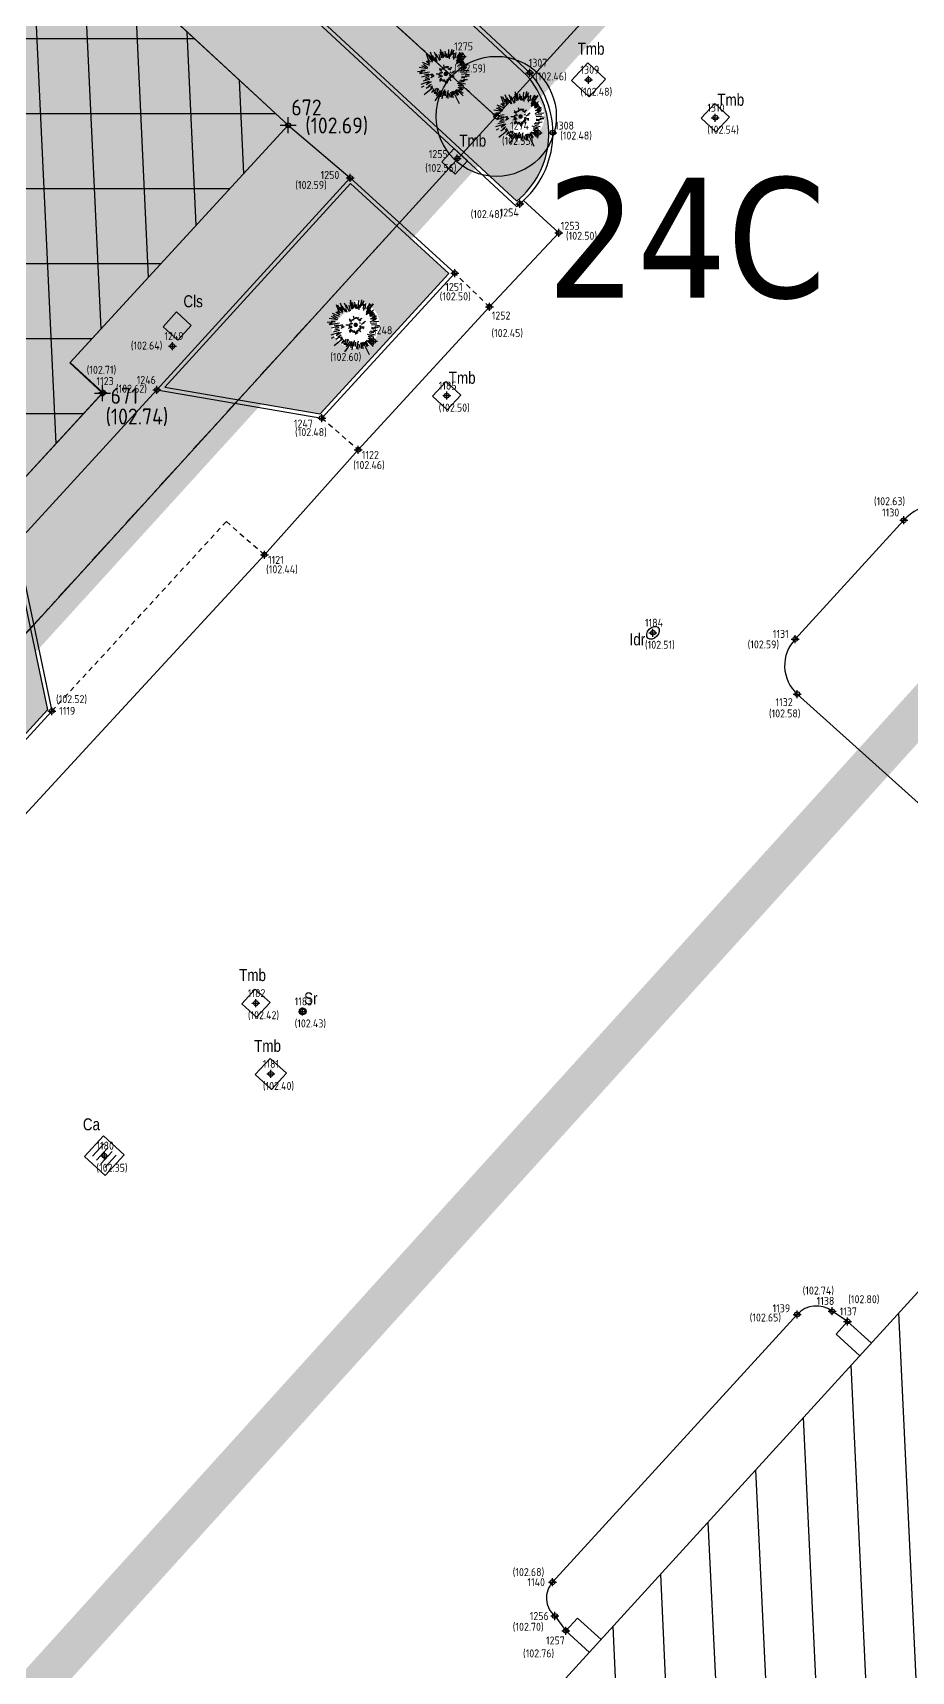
# Model space of a CAD drawing. Extents: x 9555 to 11275, y -8412 to -6382.
# Drawn here: x 10259.04 to 10280.99, y -8060.18 to -8019.23 of the extents above; entities that cross this region are included whole.
import ezdxf
from ezdxf.enums import TextEntityAlignment as Align

# ---------------------------------------------------------------- set-up
doc = ezdxf.new("R2010")
doc.units = 0
doc.header["$MEASUREMENT"] = 0
doc.header["$XCLIPFRAME"] = 2
doc.header["$PDMODE"] = 33
doc.header["$PDSIZE"] = 0.12
for name, pattern in [('DASHEDX2', [1.5, 1, -0.5]), ('HIDDEN2', [0.1875, 0.125, -0.0625]), ('PHANTOM2', [1.25, 0.625, -0.125, 0.125, -0.125, 0.125, -0.125]), ('TRATTEGGIATA', [0.75, 0.5, -0.25])]:
    doc.linetypes.add(name, pattern=pattern)
doc.layers.get('0').update_dxf_attribs({"color": 53, "lineweight": 50})
for name, color, linetype in [('01_PROG', 7, 'Continuous'), ('02_CAT', 7, 'Continuous'), ('Conf Lotti-Retino', 253, 'Continuous'), ('Conf Lotti_xLIMITE Comparto', 30, 'DASHEDX2'), ('Conf-N', 7, 'Continuous'), ('Conf-P', 2, 'Continuous'), ('GEI-Nome_P', 6, 'Continuous'), ('GEI-Punti', 7, 'Continuous'), ('Gei-Punti_3D', 3, 'Continuous'), ('GEI-Quote_P', 3, 'Continuous'), ('GEI-Simboli', 6, 'Continuous'), ('Immagine', 181, 'Continuous'), ('Ril-Aiuola_Retino', 85, 'Continuous'), ('Ril-Albero', 104, 'Continuous'), ('Ril-Fabbr-Camminamento', 4, 'Continuous'), ('Ril-Fabbr_Retino', 8, 'Continuous'), ('Ril-Strada', 4, 'Continuous'), ('Ril-Strada_Marciapiede', 4, 'Continuous'), ('Ril-Tomb_CADITOIA-Chiusino', 5, 'Continuous'), ('Ril-Tomb_CEMENTO-Cls', 5, 'Continuous'), ('Ril-Tomb_Idrante', 5, 'Continuous'), ('Ril-Tomb_Saracinesca', 5, 'Continuous'), ('Ril-Tombino', 5, 'Continuous')]:
    doc.layers.add(name, color=color, linetype=linetype)
for name, color, linetype, lineweight in [('Conf Lotti', 2, 'PHANTOM2', 30), ('Fr02 Fgl. 957E', 150, 'Continuous', 30), ('Ril-Fabbr', 9, 'Continuous', 30), ('x Area Rilievo', 1, 'Continuous', 15)]:
    doc.layers.add(name, color=color, linetype=linetype, lineweight=lineweight)
doc.layers.add('Gei-Nome_p(OFF)', color=251, linetype='Continuous', plot=False)
doc.styles.add('HELVLA', font='helvl', dxfattribs={"width": 0.8})
doc.styles.get("Standard").update_dxf_attribs({"font": 'isocp.shx'})
doc.styles.add('Tahoma', font='tahoma.ttf')
picture_1 = doc.add_image_def('image2.png', size_in_pixel=(4950, 3510))
picture_2 = doc.add_image_def('image3.png', size_in_pixel=(3510, 4950))

# ---------------------------------------------------------------- blocks, each defined once
blk = doc.blocks.new('TCa-a')
at = {"layer": 'Ril-Tomb_CADITOIA-Chiusino'}
for p, q in [((-0.15, 0.15), (0.15, 0.15)), ((-0.15, 0.05), (0.15, 0.05)), ((-0.15, -0.05), (0.15, -0.05)), ((-0.15, -0.15), (0.15, -0.15))]:
    blk.add_line(p, q, dxfattribs=at)
blk.add_lwpolyline([(-0.25, -0.25), (0.25, -0.25), (0.25, 0.25), (-0.25, 0.25)], close=True, dxfattribs=at)
blk = doc.blocks.new('ALB_CIPRESSO')
at = {"layer": 'Ril-Albero'}
for p, q in [((-1.15, 0.9), (-1.31, 1.36)), ((-1.02, 0.93), (-1.21, 1.34)), ((-0.9, 0.77), (-1.05, 1.19)), ((-0.87, 0.99), (-1.04, 1.47)), ((-0.86, 0.87), (-0.97, 1.15)), ((-0.72, 0.93), (-0.91, 1.26)), ((-0.6, 1.1), (-0.76, 1.48)), ((-0.41, 0.89), (-0.65, 1.35)), ((-0.36, 0.95), (-0.44, 1.33)), ((-0.26, 1.07), (-0.37, 1.51)), ((-0.16, 1.07), (-0.36, 1.67)), ((-0.13, 1.16), (-0.2, 1.51)), ((-0.07, 1.19), (-0.05, 1.39)), ((0.02, 1.11), (-0.05, 1.55)), ((0.05, 1.38), (0.02, 1.11)), ((0.11, 1.09), (0.05, 1.38)), ((0.18, 1.12), (0.22, 1.65)), ((0.25, 1.03), (0.27, 1.36)), ((0.33, 1.27), (0.43, 1.69)), ((0.33, 1.18), (0.43, 1.64)), ((0.38, 1.3), (0.57, 1.64)), ((0.53, 1.59), (0.38, 1.3)), ((0.5, 1.1), (0.6, 1.41)), ((0.51, 1.32), (0.53, 1.59)), ((0.6, 1.41), (0.51, 1.32)), ((0.55, 0.98), (0.58, 1.16)), ((0.65, 1.07), (0.7, 1.45)), ((0.75, 1.08), (0.97, 1.46)), ((1.02, 1.41), (0.75, 1.08)), ((0.97, 1.46), (0.76, 1.15)), ((0.76, 1.06), (0.89, 1.16)), ((0.76, 0.9), (0.91, 1.12)), ((0.77, 0.89), (1.18, 1.43)), ((0.91, 1.12), (0.77, 0.89)), ((0.78, 1.08), (1.02, 1.41)), ((0.89, 1.16), (0.78, 1.08)), ((0.78, 0.92), (0.91, 1.15)), ((0.91, 1.15), (0.82, 1.07)), ((1.18, 1.43), (0.9, 1.03)), ((-1.39, 0.21), (-1.93, 0.15)), ((-1.62, 0.12), (-1.81, 0.05)), ((-1.24, 0.35), (-1.8, 0.43)), ((-1.1, 0.12), (-1.77, 0)), ((-1.39, 0.26), (-1.67, 0.23)), ((-1.34, 0.41), (-1.63, 0.56)), ((-1.63, 0.19), (-1.62, 0.12)), ((-1.09, 0.57), (-1.58, 0.77)), ((-1.21, 0.42), (-1.52, 0.63)), ((-1.1, 0.67), (-1.34, 0.87)), ((-1.08, 0.71), (-1.25, 0.89)), ((-1.03, 0.81), (-1.21, 0.93)), ((-0.64, 0.85), (-0.73, 1.11)), ((-0.73, 1.11), (-0.72, 0.93)), ((-0.66, 0.01), (-0.37, 0.01)), ((-0.58, 0.83), (-0.65, 1.05)), ((-0.45, 0.3), (-0.28, 0.22)), ((-0.43, 0.4), (-0.29, 0.28)), ((-0.42, 0.09), (-0.29, 0.05)), ((-0.35, 0.17), (-0.21, 0.09)), ((-0.27, 0.39), (-0.22, 0.3)), ((-0.19, 0.41), (-0.15, 0.31)), ((-0.16, 0.62), (-0.1, 0.38)), ((-0.1, 0.38), (-0.05, 0.49)), ((0.02, 0.4), (0.03, 0.53)), ((0.09, 0.44), (0.12, 0.53)), ((0.14, 0.39), (0.22, 0.52)), ((0.17, 0.33), (0.41, 0.44)), ((0.41, 0.44), (0.22, 0.31)), ((0.22, 0.31), (0.33, 0.41)), ((0.27, 0.27), (0.35, 0.33)), ((0.28, 0.1), (0.34, 0.15)), ((0.39, 0.05), (0.58, 0.14)), ((0.48, 0.14), (0.66, 0.24)), ((0.72, 0.76), (1.04, 1)), ((0.72, 0.7), (1.16, 0.96)), ((0.73, 0.84), (0.9, 1.06)), ((0.9, 0.98), (0.73, 0.84)), ((0.82, 1.07), (0.76, 1.06)), ((0.9, 1.06), (0.76, 0.9)), ((0.9, 1.03), (0.78, 0.92)), ((1.04, 1), (0.81, 0.84)), ((0.81, 0.84), (0.9, 0.98)), ((0.93, 0.72), (1.22, 1.01)), ((1.15, 0.89), (0.93, 0.72)), ((0.96, 0.63), (1.15, 0.89)), ((0.96, 0.57), (1.22, 0.83)), ((1.22, 0.83), (0.96, 0.63)), ((0.99, 0.2), (1.39, 0.39)), ((1.01, 0.41), (1.39, 0.6)), ((1.01, 0.12), (1.44, 0.13)), ((1.03, 0.58), (1.27, 0.76)), ((1.07, -0.01), (1.41, 0.03)), ((1.08, 0.4), (1.42, 0.62)), ((1.15, 0.52), (1.33, 0.68)), ((1.16, 0.3), (1.43, 0.48)), ((1.16, 0.37), (1.36, 0.47)), ((1.21, 0.23), (1.58, 0.26)), ((-1.12, -0.52), (-1.69, -0.71)), ((-1.49, -0.83), (-1.66, -0.92)), ((-0.9, -0.01), (-1.64, -0.22)), ((-1.09, -0.39), (-1.53, -0.49)), ((-0.87, -0.94), (-1.47, -1.42)), ((-1.26, -0.02), (-1.45, -0.05)), ((-1.12, -0.29), (-1.43, -0.37)), ((-1.14, -0.18), (-1.38, -0.26)), ((-1.16, -0.02), (-1.34, -0.08)), ((-1.34, -0.98), (-1.06, -0.79)), ((-1.18, -0.89), (-1.34, -0.98)), ((-1.08, -0.58), (-1.32, -0.74)), ((-0.99, -0.53), (-1.27, -0.65)), ((-1.27, -0.65), (-1.08, -0.58)), ((-0.99, -0.71), (-1.2, -0.83)), ((-1.2, -0.83), (-1.18, -0.89)), ((-0.89, -0.9), (-1.04, -1)), ((-0.91, -0.83), (-1.02, -0.91)), ((-0.79, -0.14), (-1.01, -0.26)), ((-0.85, -0.06), (-0.99, -0.14)), ((-0.8, -1.01), (-0.91, -1.17)), ((-0.66, -0.97), (-0.74, -1.18)), ((-0.5, -1.03), (-0.67, -1.4)), ((-0.54, -0.98), (-0.6, -1.14)), ((-0.6, -1.14), (-0.5, -1.03)), ((-0.51, -0.22), (-0.23, -0.15)), ((-0.46, -0.09), (-0.31, -0.06)), ((-0.43, -0.43), (-0.28, -0.29)), ((-0.42, -0.15), (-0.24, -0.1)), ((-0.4, -0.51), (-0.26, -0.35)), ((-0.38, -0.31), (-0.3, -0.28)), ((-0.38, -0.31), (-0.29, -0.28)), ((-0.27, -0.48), (-0.2, -0.37)), ((-0.26, -0.35), (-0.26, -0.35)), ((-0.17, -0.52), (-0.1, -0.39)), ((-0.09, -1.07), (-0.14, -1.46)), ((-0.1, -0.39), (-0.07, -0.55)), ((-0.01, -0.46), (-0.01, -0.66)), ((0.07, -0.39), (0.09, -0.62)), ((0.11, -0.35), (0.15, -0.5)), ((0.14, -0.31), (0.2, -0.41)), ((0.2, -0.23), (0.34, -0.48)), ((0.22, -0.22), (0.33, -0.32)), ((0.26, -0.1), (0.36, -0.05)), ((0.28, -0.13), (0.57, -0.16)), ((0.28, -0.16), (0.37, -0.27)), ((0.33, -0.1), (0.4, -0.09)), ((0.57, -0.16), (0.45, -0.16)), ((0.45, -0.16), (0.54, -0.28)), ((0.66, -1.08), (0.86, -1.43)), ((0.73, -1.05), (1.19, -1.48)), ((0.78, -0.64), (1.21, -0.77)), ((0.82, -1.06), (1.19, -1.31)), ((0.83, -0.9), (1.15, -1.06)), ((0.85, -0.76), (1.13, -0.81)), ((0.9, -0.85), (1.21, -0.97)), ((0.9, -1.02), (1.09, -1.1)), ((0.92, -0.47), (1.23, -0.52)), ((0.97, -0.59), (1.33, -0.67)), ((1, -0.4), (1.3, -0.46)), ((1.07, -0.24), (1.29, -0.27)), ((1.09, -0.17), (1.4, -0.2)), ((1.29, -0.27), (1.09, -0.17)), ((1.21, -0.39), (1.47, -0.37)), ((1.3, -0.46), (1.21, -0.39)), ((1.4, -0.2), (1.31, -0.14)), ((1.31, -0.14), (1.58, -0.14)), ((1.33, -0.01), (1.61, -0.04)), ((-0.76, -1.12), (-0.96, -1.26)), ((-0.91, -1.17), (-0.76, -1.12)), ((-0.69, -1.19), (-0.82, -1.31)), ((-0.27, -1.15), (-0.75, -1.84)), ((-0.74, -1.18), (-0.67, -1.24)), ((-0.73, -1.35), (-0.69, -1.19)), ((-0.67, -1.24), (-0.73, -1.35)), ((-0.27, -1.13), (-0.69, -1.77)), ((-0.38, -1.12), (-0.65, -1.49)), ((-0.27, -1.26), (-0.35, -1.57)), ((-0.3, -1.29), (-0.35, -1.54)), ((-0.16, -1.15), (-0.26, -1.7)), ((-0.01, -1.18), (-0.04, -1.48)), ((0.16, -1.12), (0.03, -1.63)), ((0.13, -1.28), (0.15, -1.67)), ((0.22, -1.31), (0.29, -1.58)), ((0.33, -1.23), (0.39, -1.6)), ((0.39, -1.23), (0.51, -1.61)), ((0.41, -1.17), (0.5, -1.42)), ((0.49, -1.16), (0.91, -2.01)), ((0.56, -1.19), (0.66, -1.33)), ((0.65, -1.13), (0.77, -1.47))]:
    blk.add_line(p, q, dxfattribs=at)
at = {"layer": 'Ril-Albero', "const_width": 0.15, "flags": 128}
blk.add_lwpolyline([(-0.07, 0, 1), (0.08, 0, 1)], format="xyb", close=True, dxfattribs=at)
blk = doc.blocks.new('P-Lotto')
at = {"layer": 'Conf-N'}
blk.add_circle((0, 0), 1.5, dxfattribs=at)
at = {"layer": 'Conf-P'}
blk.add_point((0, 0), dxfattribs=at)
blk = doc.blocks.new('20043-1_Prog-Confini')
at = {"layer": 'Conf Lotti-Retino'}
h = blk.add_hatch(color=256, dxfattribs=at)
h.paths.add_polyline_path([(10440.904, -7860.831), (10481.594, -7897.835), (10443.955, -7939.223), (10455.053, -7949.315), (10501.476, -7898.267), (10547.189, -7848.002), (10411.97, -7725.031), (10340.578, -7745.23), (10225.512, -7871.756), (10219.572, -7866.354), (10165.524, -7925.785), (10195.694, -7953.18), (10249.907, -8002.481), (10270.622, -8021.32), (10278.897, -8012.22), (10188.639, -7930.138), (10307.726, -7799.19), (10366.912, -7853.014), (10397.984, -7881.272), (10388.565, -7891.63), (10401.881, -7903.74)])
h.paths.add_polyline_path([(10406.058, -7872.394), (10374.985, -7844.136), (10315.8, -7790.312), (10347.147, -7755.842), (10408.825, -7738.391), (10442.939, -7769.415), (10528.018, -7846.787), (10491.686, -7886.738), (10437.68, -7837.623)], flags=16)
blk.add_hatch(color=41, dxfattribs=at).paths.add_polyline_path([(10249.907, -8002.481), (10270.622, -8021.32), (10220.161, -8076.806), (10199.446, -8057.968)])
at = {"layer": 'Conf Lotti'}
for p, q in [((10220.161, -8076.806), (10397.984, -7881.272)), ((10165.545, -7925.761), (10270.622, -8021.32))]:
    blk.add_line(p, q, dxfattribs=at)
at = {"layer": 'Conf Lotti_xLIMITE Comparto', "const_width": 1}
blk.add_lwpolyline([(10220.161, -8076.806), (10388.565, -7891.63), (10442.571, -7940.744), (10443.955, -7939.223), (10542.721, -8029.042), (10562.905, -8006.848), (10508.899, -7957.733), (10535.138, -7928.88), (10501.476, -7898.267), (10547.189, -7848.002), (10411.97, -7725.031), (10340.578, -7745.23), (10225.512, -7871.756), (10219.572, -7866.354), (10165.524, -7925.785), (10195.694, -7953.18), (10145.19, -8008.626)], close=True, dxfattribs=at)
at = {"layer": 'Conf-P'}
blk.add_blockref('P-Lotto', (10270.622, -8021.32), dxfattribs=at)
at = {"layer": 'Conf-N', "style": 'Tahoma'}
blk.add_text('24C', height=3, dxfattribs=at).set_placement((10271.883, -8025.85))
blk = doc.blocks.new('-Fgl. 957E Estratto Foglio Intero_PostFR2')
at = {"layer": 'Immagine'}
image = blk.add_image(picture_1, insert=(9917.284, -8422.509), size_in_units=(838.183, 594.348), rotation=0.00109, dxfattribs=at)
image.set_boundary_path([(308.756, 193.629), (4680.161, 3410.458)])
image.dxf.flags = 15
blk = doc.blocks.new('-Fgl. 958 Estratto Foglio Intero_PostFR3')
at = {"layer": 'Immagine'}
image = blk.add_image(picture_2, insert=(9716.786, -8308.175), size_in_units=(1485.814, 2095.379), rotation=-0.001044, dxfattribs=at)
image.set_boundary_path([(486.986, 415.0435), (2987.88, 4584.8433)])
image.dxf.flags = 15
blk = doc.blocks.new('- Fogli_Unione (Estratti_20043_SpostatoComeAll.957E_SuRIL_PostFR1-FR2-FR3 (2021-02-08)')
for name in ['-Fgl. 958 Estratto Foglio Intero_PostFR3', '-Fgl. 957E Estratto Foglio Intero_PostFR2']:
    blk.add_blockref(name, (0, 0))
blk = doc.blocks.new('2493-1_PostFRAZ')
at = {"layer": 'Fr02 Fgl. 957E', "lineweight": -3}
h = blk.add_hatch(dxfattribs=at)
h.set_pattern_fill('ANSI31', color=144, scale=15, angle=315, style=0)
h.paths.add_polyline_path([(10250.357, -8009.163), (10256.348, -8014.627), (10257.079, -8013.825), (10265.424, -8021.543), (10259.965, -8027.483), (10260.787, -8028.238), (10239.517, -8051.381), (10232.161, -8044.583), (10233.84, -8042.743), (10227.568, -8037.02), (10245.793, -8017.191), (10244.267, -8015.789)])
at = {"layer": 'Fr02 Fgl. 957E'}
for p, q in [((10195.694, -7953.18), (10270.622, -8021.32)), ((10270.622, -8021.32), (10278.897, -8012.22)), ((10270.622, -8021.32), (10220.161, -8076.806))]:
    blk.add_line(p, q, dxfattribs=at)
blk.add_lwpolyline([(10250.357, -8009.163), (10256.348, -8014.627), (10257.079, -8013.825), (10265.424, -8021.543), (10259.965, -8027.483), (10260.787, -8028.238), (10239.517, -8051.381), (10232.161, -8044.583), (10233.84, -8042.743), (10227.568, -8037.02), (10245.793, -8017.191), (10244.267, -8015.789)], close=True, dxfattribs=at)
at = {"layer": '02_CAT'}
blk.add_blockref('- Fogli_Unione (Estratti_20043_SpostatoComeAll.957E_SuRIL_PostFR1-FR2-FR3 (2021-02-08)', (2.401, 6.764), dxfattribs=at)

msp = doc.modelspace()

# ---------------------------------------------------------------- hatches: boundary and pattern name
at = {"layer": 'Ril-Aiuola_Retino'}
h = msp.add_hatch(dxfattribs=at)
h.set_pattern_fill('TEXTURE', color=256, scale=2, angle=90, style=0)
h.set_pattern_definition([(90, (-0.96, 1.44), (-1.52, 0.88), [0.08, -1.34, 0.06, -0.58, 0.12, -1.42]), (100, (-1.78, 1.06), (-1.90229523, 0.5378409), [0.14, -0.34, 0.18, -1.06, 0.1, -1.32]), (110, (-1.14, 0.86), (-1.47317502, 0.88980636), [0.16, -1.1, 0.14, -0.82, 0.1, -0.64]), (120, (-1.02, 1.44), (-1.69367912, -0.14646171), [0.1, -0.66, 0.08, -0.98, 0.06, -1.3]), (130, (-1.46, 0.88), (-1.442469036, 0.22557278), [0.08, -0.88, 0.06, -0.56, 0.16, -1.02]), (140, (-0.74, 1.18), (-1.57155663, -0.53498576), [0.04, -0.74, 0.1, -1.22, 0.12, -0.62]), (150, (-0.88, 1.24), (-1.49138439, -0.66315353), [0.1, -0.82, 0.04, -0.96, 0.08, -0.74]), (160, (-0.64, 1.02), (-1.43724565, -0.73261513), [0.06, -0.38, 0.12, -0.64, 0.08, -0.88]), (170, (-1.82, 1.12), (-1.09812967, -1.39043563), [0.14, -0.88, 0.06, -1.04, 0.12, -0.98]), (180, (-0.96, 1.24), (-0.74, -1.76), [0.12, -0.62, 0.08, -1.22, 0.04, -1.24]), (190, (-1.58, 0.92), (-0.96763527, -1.65314306), [0.14, -0.78, 0.12, -0.64, 0.14, -1.46]), (200, (-0.44, 0.78), (-0.54460759, -1.60293561), [0.16, -0.52, 0.08, -1.06, 0.12, -1.16]), (210, (-0.68, 0.24), (-0.18994845, -1.91099963), [0.1, -1.34, 0.12, -0.62, 0.14, -0.82]), (220, (-0.24, 0.68), (-0.47510721, -1.86071845), [0.06, -0.44, 0.08, -0.86, 0.16, -1.12]), (230, (-1.84, 0.08), (0.22803792, -1.47064568), [0.12, -0.72, 0.14, -0.62, 0.08, -0.84]), (240, (-0.12, 1.74), (0.80511506, -1.36549981), [0.08, -0.56, 0.16, -1.24, 0.14, -1.14]), (250, (-1.24, 0.42), (1.08285793, -1.58600716), [0.12, -0.84, 0.1, -0.76, 0.08, -1.22]), (260, (-0.76, 0.54), (1.12748777, -1.43762698), [0.18, -0.66, 0.12, -0.9, 0.16, -0.88])])
edge = h.paths.add_edge_path()
edge.add_line((10259.412, -8036.155), (10258.58, -8032.197))
edge.add_line((10258.58, -8032.197), (10239.684, -8052.804))
edge.add_arc((10242.749, -8046.806), 6.736, 242.9394, 268.5251)
edge.add_arc((10242.603, -8051.457), 2.083, 269.245, 315.7879)
edge.add_line((10244.096, -8052.909), (10259.412, -8036.155))
h.paths.add_polyline_path([(10251.447, -8041.591), (10251.109, -8041.959), (10250.74, -8041.621), (10251.078, -8041.253)], flags=16)
h.paths.add_polyline_path([(10245.366, -8049.14), (10245.661, -8049.41), (10245.39, -8049.705), (10245.095, -8049.435)], flags=16)
h.paths.add_polyline_path([(10244.65, -8049.772), (10245.092, -8050.178), (10244.687, -8050.62), (10244.244, -8050.215)], flags=16)
h.paths.add_polyline_path([(10269.441, -8025.245), (10266.977, -8022.999), (10262.341, -8028.09), (10266.226, -8028.752)])
edge = h.paths.add_edge_path()
edge.add_line((10271.388, -8020.3), (10261.139, -8010.739))
edge.add_line((10261.139, -8010.739), (10259.425, -8012.59))
edge.add_line((10259.425, -8012.59), (10271.136, -8023.438))
edge.add_arc((10269.751, -8021.748), 2.186, 309.3456, 401.473)
edge = h.paths.add_edge_path(flags=16)
edge.add_arc((10267.614, -8017.747), 0.0997, 0, 360)
edge = h.paths.add_edge_path(flags=17)
edge.add_arc((10255.088, -8012.547), 5.501, 56.9025, 77.9168)
edge.add_arc((10254.218, -8016.742), 9.785, 78.0771, 113.6808)
edge.add_line((10250.288, -8007.78), (10254.967, -8012.046))
edge.add_line((10254.967, -8012.046), (10256.742, -8010.105))
edge.add_line((10256.742, -8010.105), (10258.471, -8011.706))
edge.add_line((10258.471, -8011.706), (10260.199, -8009.84))
edge.add_line((10260.199, -8009.84), (10258.092, -8007.938))
h.paths.add_polyline_path([(10256.146, -8008.484), (10255.843, -8008.817), (10255.51, -8008.513), (10255.813, -8008.181)], flags=16)
edge = h.paths.add_edge_path()
edge.add_line((10298.967, -7983.808), (10298.738, -7984.06))
edge.add_line((10298.738, -7984.06), (10298.664, -7983.992))
edge.add_line((10298.664, -7983.992), (10292.912, -7990.377))
edge.add_line((10292.912, -7990.377), (10292.765, -7990.243))
edge.add_arc((10292.597, -7990.428), 0.25, 0, 47.8061, ccw=False)
edge.add_arc((10292.597, -7990.428), 0.25, 329.4094, 360, ccw=False)
edge.add_line((10292.812, -7990.556), (10297.291, -7994.822))
edge.add_line((10297.291, -7994.822), (10303.543, -7987.959))
edge.add_line((10303.543, -7987.959), (10298.967, -7983.808))
h.paths.add_polyline_path([(10299.539, -7989.409), (10300.856, -7990.634), (10299.543, -7992.025), (10298.237, -7990.809)], flags=16)
h.paths.add_polyline_path([(10321.783, -7967.974), (10317.067, -7963.766), (10301.474, -7980.912), (10301.547, -7980.979), (10301.318, -7981.23), (10305.91, -7985.369)])
edge = h.paths.add_edge_path()
edge.add_line((10265.277, -8002.447), (10265.209, -8002.52))
edge.add_line((10265.209, -8002.52), (10264.769, -8002.112))
edge.add_line((10264.769, -8002.112), (10261.848, -7999.404))
edge.add_line((10261.848, -7999.404), (10261.408, -7998.997))
edge.add_line((10261.408, -7998.997), (10261.476, -7998.923))
edge.add_line((10261.476, -7998.923), (10203.356, -7945.796))
edge.add_line((10203.356, -7945.796), (10203.086, -7946.743))
edge.add_line((10203.086, -7946.743), (10229.533, -7971.164))
edge.add_line((10229.533, -7971.164), (10245.964, -7986.219))
edge.add_line((10245.964, -7986.219), (10278.103, -8015.665))
edge.add_line((10278.103, -8015.665), (10286.373, -8006.762))
edge.add_line((10286.373, -8006.762), (10294.32, -7998.079))
edge.add_line((10294.32, -7998.079), (10289.941, -7993.688))
edge.add_arc((10289.793, -7993.486), 0.25, 227.8061, 306.1824, ccw=False)
edge.add_line((10289.625, -7993.671), (10289.772, -7993.804))
edge.add_line((10289.772, -7993.804), (10274.261, -8010.621))
edge.add_line((10274.261, -8010.621), (10273.965, -8010.352))
edge.add_line((10273.965, -8010.352), (10265.277, -8002.447))
edge = h.paths.add_edge_path(flags=16)
edge.add_arc((10242.302, -7981.911), 0.275, 0, 360)
edge = h.paths.add_edge_path(flags=17)
edge.add_line((10245.063, -7987.204), (10228.629, -7972.147))
edge.add_line((10228.629, -7972.147), (10203.796, -7949.214))
edge.add_arc((10217.172, -7941.37), 15.506, 210.3867, 217.4529)
edge.add_arc((10284.775, -7889.585), 100.664, 217.45291, 226.92031)
edge.add_line((10216.02, -7963.11), (10256.194, -7999.736))
edge.add_arc((10258.521, -7997.012), 3.583, 229.4939, 286.5396)
edge.add_line((10259.541, -8000.447), (10245.063, -7987.204))
edge = h.paths.add_edge_path(flags=16)
edge.add_arc((10253.58, -7995.958), 0.0997, 0, 360)
edge = h.paths.add_edge_path(flags=16)
edge.add_arc((10239.705, -7983.99), 0.35, 0, 360)
edge = h.paths.add_edge_path(flags=16)
edge.add_arc((10235.478, -7979.727), 0.15, 0, 360)
edge = h.paths.add_edge_path(flags=16)
edge.add_arc((10226.397, -7971.227), 0.225, 0, 360)
edge = h.paths.add_edge_path()
edge.add_arc((10267.197, -8005.311), 3.293, 165.3934, 214.5854)
edge.add_line((10264.485, -8007.18), (10274.383, -8016.541))
edge.add_arc((10275.946, -8013.899), 3.069, 239.3866, 294.7973)
edge.add_line((10277.233, -8016.685), (10264.01, -8004.48))
edge = h.paths.add_edge_path(flags=16)
edge.add_arc((10283.226, -8008.306), 0.6, 0, 360)
edge = h.paths.add_edge_path(flags=16)
edge.add_arc((10287.244, -8003.766), 0.6, 0, 360)
edge = h.paths.add_edge_path(flags=16)
edge.add_arc((10291.381, -7999.305), 0.6, 0, 360)
edge = h.paths.add_edge_path(flags=16)
edge.add_arc((10279.209, -8012.596), 0.6, 0, 360)
edge = h.paths.add_edge_path(flags=16)
edge.add_arc((10297.523, -7992.39), 0.6, 0, 360)
edge = h.paths.add_edge_path(flags=16)
edge.add_arc((10301.119, -7988.404), 0.6, 0, 360)
edge = h.paths.add_edge_path(flags=16)
edge.add_arc((10306.932, -7982.266), 0.6, 0, 360)
edge = h.paths.add_edge_path(flags=16)
edge.add_arc((10311.158, -7977.496), 0.6, 0, 360)
edge = h.paths.add_edge_path(flags=16)
edge.add_arc((10314.631, -7973.577), 0.6, 0, 360)
edge = h.paths.add_edge_path(flags=16)
edge.add_arc((10318.126, -7969.779), 0.6, 0, 360)
edge = h.paths.add_edge_path(flags=16)
edge.add_arc((10271.227, -8021.324), 0.6, 0, 360)
edge = h.paths.add_edge_path(flags=16)
edge.add_arc((10269.36, -8020.259), 0.6, 0, 360)
edge = h.paths.add_edge_path(flags=16)
edge.add_arc((10266.486, -8018.28), 0.6, 0, 360)
edge = h.paths.add_edge_path(flags=16)
edge.add_arc((10264.35, -8016.074), 0.6, 0, 360)
edge = h.paths.add_edge_path(flags=16)
edge.add_arc((10261.819, -8013.684), 0.6, 0, 360)
edge = h.paths.add_edge_path(flags=16)
edge.add_arc((10267.109, -8026.531), 0.6, 0, 360)
edge = h.paths.add_edge_path(flags=16)
edge.add_arc((10257.404, -8037.193), 0.6, 0, 360)
edge = h.paths.add_edge_path(flags=16)
edge.add_arc((10254.365, -8039.794), 0.6, 0, 360)
edge = h.paths.add_edge_path(flags=16)
edge.add_arc((10251.861, -8043.163), 0.6, 0, 360)
edge = h.paths.add_edge_path(flags=16)
edge.add_arc((10249.294, -8046.035), 0.6, 0, 360)
edge = h.paths.add_edge_path(flags=16)
edge.add_arc((10246.43, -8048.732), 0.6, 0, 360)
edge = h.paths.add_edge_path(flags=16)
edge.add_arc((10243.91, -8051.959), 0.6, 0, 360)
edge = h.paths.add_edge_path(flags=16)
edge.add_arc((10215.129, -7960.564), 0.0997, 0, 360)
edge = h.paths.add_edge_path(flags=16)
edge.add_arc((10232.68, -7976.833), 0.0997, 0, 360)
h.paths.add_polyline_path([(10309.344, -7979.167), (10309.838, -7979.582), (10308.79, -7980.78), (10308.305, -7980.356)], flags=16)
h.paths.add_polyline_path([(10310.819, -7971.025), (10311.278, -7971.412), (10310.874, -7971.89), (10310.415, -7971.503)], flags=16)
h.paths.add_polyline_path([(10320.934, -7967.544), (10321.416, -7967.972), (10320.336, -7969.142), (10319.863, -7968.704)], flags=16)
h.paths.add_polyline_path([(10253.409, -7996.504), (10253.173, -7996.762), (10252.914, -7996.527), (10253.15, -7996.268)], flags=16)
h.paths.add_polyline_path([(10274.479, -8011.144), (10274.183, -8010.874), (10273.813, -8011.281), (10274.109, -8011.55)], flags=16)
h.paths.add_polyline_path([(10274.51, -8010.548), (10275.024, -8011.023), (10275.499, -8010.508), (10274.984, -8010.034)], flags=16)
h.paths.add_polyline_path([(10310.453, -7978.784), (10310.157, -7978.515), (10309.787, -7978.922), (10310.083, -7979.191)], flags=16)
h.paths.add_polyline_path([(10311.015, -7979.556), (10310.719, -7979.287), (10310.349, -7979.694), (10310.645, -7979.963)], flags=16)
h.paths.add_polyline_path([(10310.776, -7972.084), (10311.22, -7972.488), (10311.624, -7972.044), (10311.18, -7971.64)], flags=16)
h.paths.add_polyline_path([(10309.729, -7972.048), (10310.247, -7972.519), (10310.718, -7972.002), (10310.2, -7971.531)], flags=16)
at = {"layer": 'Ril-Fabbr_Retino'}
h = msp.add_hatch(dxfattribs=at)
h.set_pattern_fill('ANSI31', color=256, scale=10, angle=47.7, style=2)
edge = h.paths.add_edge_path()
edge.add_line((10305.386, -8054.479), (10290.308, -8040.666))
edge.add_line((10290.308, -8040.666), (10263.029, -8070.6))
edge.add_line((10263.029, -8070.6), (10259.523, -8067.448))
edge.add_line((10259.523, -8067.448), (10252.452, -8075.052))
edge.add_line((10252.452, -8075.052), (10248.671, -8071.632))
edge.add_line((10248.671, -8071.632), (10237.968, -8083.327))
edge.add_line((10237.968, -8083.327), (10271.854, -8114.233))
edge.add_line((10271.854, -8114.233), (10368.885, -8009.057))
edge.add_line((10368.885, -8009.057), (10334.494, -7977.361))
edge.add_line((10334.494, -7977.361), (10323.743, -7989.061))
edge.add_line((10323.743, -7989.061), (10327.592, -7992.561))
edge.add_line((10327.592, -7992.561), (10320.648, -8000.292))
edge.add_line((10320.648, -8000.292), (10324.144, -8003.516))
edge.add_line((10324.144, -8003.516), (10296.805, -8033.49))
edge.add_line((10296.805, -8033.49), (10312.054, -8047.115))
edge.add_line((10305.364, -8054.458), (10310.811, -8048.501))
edge.add_line((10310.811, -8048.501), (10312.054, -8047.115))
h = msp.add_hatch(dxfattribs=at)
h.set_pattern_fill('ANSI31', color=256, scale=10, angle=47.7, style=2)
h.paths.add_polyline_path([(10227.54, -8037.063), (10233.852, -8042.741), (10232.172, -8044.578), (10239.55, -8051.398), (10260.796, -8028.226), (10259.975, -8027.472), (10265.424, -8021.543), (10257.043, -8013.81), (10256.316, -8014.598), (10250.312, -8009.123), (10244.772, -8015.144), (10246.303, -8016.552)])

# ---------------------------------------------------------------- linework, layer by layer
at = {"layer": 'Gei-Nome_p(OFF)'}
for p, q in [((10260.787, -8028.438), (10260.787, -8028.038)), ((10260.587, -8028.238), (10260.987, -8028.238))]:
    msp.add_line(p, q, dxfattribs=at)
msp.add_point((10260.787, -8028.238), dxfattribs=at)
at = {"layer": 'GEI-Punti'}
for p in [(10269.77, -8019.821), (10271.46, -8020.23), (10272.925, -8020.405), (10265.424, -8021.543), (10276.094, -8021.353), (10271.669, -8021.73), (10272.036, -8021.728), (10269.648, -8022.374), (10266.971, -8022.858), (10271.21, -8023.506), (10272.181, -8024.233), (10269.583, -8025.238), (10270.451, -8026.081), (10267.551, -8026.937), (10262.531, -8027.063), (10260.796, -8028.226), (10262.144, -8028.158), (10269.384, -8028.301), (10266.263, -8028.86), (10267.175, -8029.654), (10280.802, -8031.416), (10264.83, -8032.277), (10274.537, -8034.227), (10278.091, -8034.386), (10278.141, -8035.759), (10259.52, -8036.185), (10264.617, -8043.486), (10265.785, -8043.692), (10264.991, -8045.254), (10260.832, -8047.3), (10278.138, -8051.264), (10279.009, -8051.186), (10279.4, -8051.441), (10272.027, -8057.959), (10272.086, -8058.804), (10272.359, -8059.173)]:
    msp.add_point(p, dxfattribs=at)
at = {"layer": 'Gei-Punti_3D'}
for p in [(10269.77, -8019.821, 102.591), (10271.46, -8020.23, 102.456), (10272.925, -8020.405, 102.477), (10265.424, -8021.543, 102.691), (10276.094, -8021.353, 102.538), (10271.669, -8021.73, 102.554), (10272.036, -8021.728, 102.475), (10269.648, -8022.374, 102.563), (10266.971, -8022.858, 102.594), (10271.21, -8023.506, 102.477), (10272.181, -8024.233, 102.499), (10269.583, -8025.238, 102.495), (10270.451, -8026.081, 102.445), (10267.551, -8026.937, 102.6), (10262.531, -8027.063, 102.638), (10260.796, -8028.226, 102.707), (10262.144, -8028.158, 102.624), (10269.384, -8028.301, 102.497), (10266.263, -8028.86, 102.477), (10267.175, -8029.654, 102.455), (10280.802, -8031.416, 102.629), (10264.83, -8032.277, 102.444), (10274.537, -8034.227, 102.511), (10278.091, -8034.386, 102.59), (10278.141, -8035.759, 102.577), (10259.52, -8036.185, 102.52), (10264.617, -8043.486, 102.419), (10265.785, -8043.692, 102.428), (10264.991, -8045.254, 102.401), (10260.832, -8047.3, 102.346), (10278.138, -8051.264, 102.654), (10279.009, -8051.186, 102.736), (10279.4, -8051.441, 102.805), (10272.027, -8057.959, 102.682), (10272.086, -8058.804, 102.703), (10272.359, -8059.173, 102.755)]:
    msp.add_point(p, dxfattribs=at)
at = {"layer": 'GEI-Simboli'}
for p, q in [((10269.67, -8019.821), (10269.87, -8019.821)), ((10269.77, -8019.921), (10269.77, -8019.721)), ((10271.36, -8020.23), (10271.56, -8020.23)), ((10271.46, -8020.33), (10271.46, -8020.13)), ((10272.825, -8020.405), (10273.025, -8020.405)), ((10272.925, -8020.505), (10272.925, -8020.305)), ((10265.224, -8021.543), (10265.624, -8021.543)), ((10265.424, -8021.743), (10265.424, -8021.343)), ((10271.669, -8021.83), (10271.669, -8021.63)), ((10272.036, -8021.828), (10272.036, -8021.628)), ((10275.994, -8021.353), (10276.194, -8021.353)), ((10276.094, -8021.453), (10276.094, -8021.253)), ((10271.569, -8021.73), (10271.769, -8021.73)), ((10271.936, -8021.728), (10272.136, -8021.728)), ((10269.548, -8022.374), (10269.748, -8022.374)), ((10269.648, -8022.474), (10269.648, -8022.274)), ((10266.871, -8022.858), (10267.071, -8022.858)), ((10266.971, -8022.958), (10266.971, -8022.758)), ((10271.11, -8023.506), (10271.31, -8023.506)), ((10271.21, -8023.606), (10271.21, -8023.406)), ((10272.081, -8024.233), (10272.281, -8024.233)), ((10272.181, -8024.333), (10272.181, -8024.133)), ((10269.483, -8025.238), (10269.683, -8025.238)), ((10269.583, -8025.338), (10269.583, -8025.138)), ((10270.351, -8026.081), (10270.551, -8026.081)), ((10270.451, -8026.181), (10270.451, -8025.981)), ((10267.451, -8026.937), (10267.651, -8026.937)), ((10267.551, -8027.037), (10267.551, -8026.837)), ((10262.431, -8027.063), (10262.631, -8027.063)), ((10262.531, -8027.163), (10262.531, -8026.963)), ((10260.796, -8028.326), (10260.796, -8028.126)), ((10262.043, -8028.158), (10262.244, -8028.158)), ((10262.144, -8028.258), (10262.144, -8028.058)), ((10260.696, -8028.226), (10260.896, -8028.226)), ((10269.284, -8028.301), (10269.484, -8028.301)), ((10269.384, -8028.401), (10269.384, -8028.201)), ((10266.163, -8028.86), (10266.363, -8028.86)), ((10266.263, -8028.96), (10266.263, -8028.76)), ((10267.075, -8029.654), (10267.275, -8029.654)), ((10267.175, -8029.754), (10267.175, -8029.554)), ((10280.702, -8031.416), (10280.902, -8031.416)), ((10280.802, -8031.516), (10280.802, -8031.316)), ((10264.73, -8032.277), (10264.93, -8032.277)), ((10264.83, -8032.377), (10264.83, -8032.177)), ((10274.437, -8034.227), (10274.637, -8034.227)), ((10274.537, -8034.327), (10274.537, -8034.127)), ((10278.091, -8034.486), (10278.091, -8034.287)), ((10277.991, -8034.386), (10278.191, -8034.386)), ((10278.041, -8035.759), (10278.242, -8035.759)), ((10278.141, -8035.859), (10278.141, -8035.659)), ((10259.42, -8036.185), (10259.62, -8036.185)), ((10259.52, -8036.285), (10259.52, -8036.085)), ((10264.516, -8043.486), (10264.717, -8043.486)), ((10264.617, -8043.586), (10264.617, -8043.386)), ((10265.685, -8043.692), (10265.885, -8043.692)), ((10265.785, -8043.792), (10265.785, -8043.592)), ((10264.891, -8045.254), (10265.091, -8045.254)), ((10264.991, -8045.354), (10264.991, -8045.154)), ((10260.732, -8047.3), (10260.932, -8047.3)), ((10260.832, -8047.4), (10260.832, -8047.2)), ((10279.009, -8051.286), (10279.009, -8051.086)), ((10278.038, -8051.264), (10278.237, -8051.264)), ((10278.138, -8051.364), (10278.138, -8051.164)), ((10278.909, -8051.186), (10279.109, -8051.186)), ((10279.3, -8051.441), (10279.5, -8051.441)), ((10279.4, -8051.541), (10279.4, -8051.341)), ((10271.927, -8057.959), (10272.127, -8057.959)), ((10272.027, -8058.059), (10272.027, -8057.859)), ((10271.986, -8058.804), (10272.186, -8058.804)), ((10272.086, -8058.904), (10272.086, -8058.704)), ((10272.258, -8059.173), (10272.459, -8059.173)), ((10272.359, -8059.273), (10272.359, -8059.073))]:
    msp.add_line(p, q, dxfattribs=at)
at = {"layer": 'Ril-Fabbr'}
msp.add_lwpolyline([(10305.386, -8054.479), (10290.308, -8040.666), (10263.029, -8070.6), (10259.523, -8067.448), (10252.452, -8075.052), (10248.671, -8071.632), (10237.968, -8083.327), (10271.854, -8114.233), (10368.885, -8009.057), (10334.494, -7977.361), (10323.743, -7989.061), (10327.592, -7992.561), (10320.648, -8000.292), (10324.144, -8003.516), (10296.805, -8033.49), (10312.054, -8047.115)], dxfattribs=at)
msp.add_lwpolyline([(10233.852, -8042.741), (10227.54, -8037.063), (10246.303, -8016.552), (10244.772, -8015.144), (10250.312, -8009.123), (10256.316, -8014.598), (10257.043, -8013.81), (10265.424, -8021.543), (10259.975, -8027.472), (10260.796, -8028.226), (10239.55, -8051.398), (10232.172, -8044.578)], close=True, dxfattribs=at)
at = {"layer": 'Ril-Fabbr', "color": 7}
for points in [[(10279.702, -8052.298), (10279.111, -8051.759), (10279.4, -8051.441), (10279.991, -8051.98)], [(10272.951, -8059.713), (10272.359, -8059.173), (10272.648, -8058.855), (10273.241, -8059.395)]]:
    msp.add_lwpolyline(points, dxfattribs=at)
at = {"layer": 'Ril-Fabbr-Camminamento'}
for p, q in [((10259.283, -8012.595), (10271.131, -8023.569)), ((10262.144, -8028.158), (10266.971, -8022.858)), ((10258.638, -8031.986), (10262.144, -8028.158)), ((10262.144, -8028.158), (10266.263, -8028.86)), ((10262.341, -8028.09), (10266.226, -8028.752)), ((10258.58, -8032.197), (10259.412, -8036.155)), ((10258.638, -8031.986), (10259.52, -8036.185))]:
    msp.add_line(p, q, dxfattribs=at)
for points in [[(10265.424, -8021.543), (10266.971, -8022.858), (10269.583, -8025.238)], [(10262.341, -8028.09), (10266.977, -8022.999), (10269.441, -8025.245)], [(10269.515, -8025.312), (10269.516, -8025.312)]]:
    msp.add_lwpolyline(points, dxfattribs=at)
at = {"layer": 'Ril-Strada'}
for p, q in [((10259.388, -8012.556), (10271.136, -8023.438)), ((10267.175, -8029.654), (10270.451, -8026.081)), ((10260.47, -8037.012), (10264.83, -8032.277)), ((10245.046, -8053.762), (10260.47, -8037.012))]:
    msp.add_line(p, q, dxfattribs=at)
at = {"layer": 'Ril-Strada', "color": 8}
for p, q in [((10271.306, -8023.422), (10272.181, -8024.233)), ((10264.83, -8032.277), (10267.175, -8029.654))]:
    msp.add_line(p, q, dxfattribs=at)
at = {"layer": 'Ril-Strada'}
for points in [[(10271.136, -8023.438, 0.425131), (10271.388, -8020.3), (10261.103, -8010.705)], [(10271.131, -8023.569, 0.437102), (10271.46, -8020.23), (10261.134, -8010.597)], [(10293.027, -8040.78), (10282.415, -8031.159, 0.349846), (10280.802, -8031.416), (10278.091, -8034.386, 0.423599), (10278.141, -8035.759), (10285.905, -8042.743), (10282.139, -8046.853, 0.334678), (10282.054, -8047.742), (10282.455, -8048.155)], [(10279.4, -8051.441), (10279.009, -8051.186, 0.388908), (10278.138, -8051.264), (10272.027, -8057.959, 0.428715), (10272.086, -8058.804), (10272.359, -8059.173)]]:
    msp.add_lwpolyline(points, format="xyb", dxfattribs=at)
at = {"layer": 'Ril-Strada', "color": 8}
msp.add_lwpolyline([(10270.451, -8026.081), (10272.181, -8024.233)], dxfattribs=at)
at = {"layer": 'Ril-Strada_Marciapiede'}
msp.add_line((10266.263, -8028.86), (10269.583, -8025.238), dxfattribs=at)
at = {"layer": 'Ril-Strada_Marciapiede', "color": 8, "linetype": 'HIDDEN2'}
for p, q in [((10270.451, -8026.081), (10269.583, -8025.238)), ((10266.263, -8028.86), (10267.175, -8029.654)), ((10263.879, -8031.449), (10259.52, -8036.185)), ((10263.88, -8031.45), (10264.83, -8032.277))]:
    msp.add_line(p, q, dxfattribs=at)
at = {"layer": 'Ril-Strada_Marciapiede'}
msp.add_lwpolyline([(10266.226, -8028.752), (10269.441, -8025.245)], dxfattribs=at)
for points in [[(10239.523, -8052.832, 0.114089), (10242.495, -8053.637, 0.215524), (10244.168, -8052.978), (10259.52, -8036.185)], [(10239.684, -8052.804, 0.109259), (10242.5, -8053.537, 0.215412), (10244.096, -8052.909), (10259.412, -8036.155)]]:
    msp.add_lwpolyline(points, format="xyb", dxfattribs=at)
at = {"layer": 'Ril-Tomb_CEMENTO-Cls'}
msp.add_lwpolyline([(10262.297, -8026.578), (10262.666, -8026.916), (10263.004, -8026.548), (10262.635, -8026.21)], close=True, dxfattribs=at)
at = {"layer": 'Ril-Tomb_Idrante'}
msp.add_ellipse((10274.537, -8034.227), major_axis=(0.125, 0.136), ratio=0.702703, dxfattribs=at)
at = {"layer": 'Ril-Tomb_Saracinesca'}
msp.add_circle((10265.785, -8043.692), 0.085, dxfattribs=at)
at = {"layer": 'Ril-Tombino'}
for points in [[(10272.501, -8020.423), (10272.907, -8019.981), (10273.349, -8020.387), (10272.944, -8020.829)], [(10275.74, -8021.368), (10276.078, -8021), (10276.447, -8021.338), (10276.109, -8021.706)], [(10269.266, -8022.458), (10269.57, -8022.126), (10269.901, -8022.43), (10269.597, -8022.762)], [(10269.031, -8028.317), (10269.369, -8027.948), (10269.737, -8028.286), (10269.399, -8028.655)], [(10264.263, -8043.501), (10264.601, -8043.133), (10264.97, -8043.471), (10264.632, -8043.839)], [(10264.602, -8045.271), (10264.974, -8044.866), (10265.379, -8045.238), (10265.007, -8045.643)]]:
    msp.add_lwpolyline(points, close=True, dxfattribs=at)
at = {"layer": 'x Area Rilievo', "linetype": 'TRATTEGGIATA', "lineweight": 0, "ltscale": 10, "const_width": 1}
msp.add_lwpolyline([(10561.071, -7840.391), (10415.946, -7709.147), (10326.96, -7738.791), (10288.996, -7748.932), (10283.895, -7766.399), (10280.736, -7779.083), (10263.249, -7802.296), (10149.988, -7927.536), (10182.712, -7957.129), (10084.037, -8066.241), (10054.064, -8039.135), (10024.505, -8071.821), (10019.775, -8077.051), (10070.409, -8122.842), (10149.878, -8034.968), (10222.804, -8100.918), (10229.342, -8093.529), (10229.342, -8093.529), (10397.888, -7907.157), (10402.978, -7911.76), (10454.44, -7958.3)], close=True, dxfattribs=at)

# ---------------------------------------------------------------- block references
at = {"layer": '01_PROG'}
msp.add_blockref('20043-1_Prog-Confini', (0, 0), dxfattribs=at)
at = {"layer": '02_CAT'}
msp.add_blockref('2493-1_PostFRAZ', (0, 0), dxfattribs=at)
at = {"layer": 'Ril-Albero', "xscale": 0.3677726544789768, "yscale": 0.3677726544789768, "zscale": 0.3677726544789768}
for p in [(10269.36, -8020.259), (10271.227, -8021.324), (10267.109, -8026.531)]:
    msp.add_blockref('ALB_CIPRESSO', p, dxfattribs=at)
at = {"layer": 'Ril-Tomb_CADITOIA-Chiusino', "xscale": 1.399999990990308, "yscale": 1.399999990990308, "zscale": 1.399999990990308, "rotation": 227.4841641172163}
msp.add_blockref('TCa-a', (10260.832, -8047.3), dxfattribs=at)

# ---------------------------------------------------------------- texts
at = {"layer": 'GEI-Nome_P'}
for s, height, p in [('1275', 0.2, (10269.57, -8019.671)), ('1307', 0.2, (10271.431, -8020.08)), ('1309', 0.2, (10272.725, -8020.255)), ('672', 0.4, (10265.502, -8021.298)), ('1310', 0.2, (10275.894, -8021.203)), ('1274', 0.2, (10270.966, -8021.653)), ('1308', 0.2, (10272.088, -8021.651)), ('1255', 0.2, (10268.936, -8022.363)), ('1250', 0.2, (10266.234, -8022.886)), ('1254', 0.2, (10270.706, -8023.823)), ('1253', 0.2, (10272.233, -8024.156)), ('1251', 0.2, (10269.348, -8025.684)), ('1252', 0.2, (10270.509, -8026.399)), ('1249', 0.2, (10262.331, -8026.913)), ('1248', 0.2, (10267.543, -8026.766)), ('1123', 0.2, (10260.635, -8028.038)), ('1246', 0.2, (10261.64, -8028.008)), ('1185', 0.2, (10269.184, -8028.151)), ('1247', 0.2, (10265.567, -8029.099)), ('1122', 0.2, (10267.265, -8029.883)), ('1130', 0.2, (10280.259, -8031.322)), ('1121', 0.2, (10264.92, -8032.506)), ('1184', 0.2, (10274.337, -8034.077)), ('1131', 0.2, (10277.53, -8034.357)), ('1132', 0.2, (10277.599, -8036.062)), ('1119', 0.2, (10259.703, -8036.28)), ('1182', 0.2, (10264.416, -8043.336)), ('1183', 0.2, (10265.585, -8043.542)), ('1181', 0.2, (10264.791, -8045.104)), ('1180', 0.2, (10260.632, -8047.15)), ('1139', 0.2, (10277.525, -8051.213)), ('1138', 0.2, (10278.626, -8051.029)), ('1137', 0.2, (10279.2, -8051.291)), ('1140', 0.2, (10271.4, -8058.059)), ('1256', 0.2, (10271.459, -8058.904)), ('1257', 0.2, (10271.864, -8059.516))]:
    msp.add_text(s, height=height, dxfattribs=at).set_placement(p)
at = {"layer": 'Gei-Nome_p(OFF)'}
for s, p in [('671', (10260.986, -8028.504)), ('(102.74)', (10260.861, -8029.022))]:
    msp.add_text(s, height=0.4, dxfattribs=at).set_placement(p)
at = {"layer": 'GEI-Quote_P'}
for s, height, p in [('(102.59)', 0.2, (10269.57, -8020.221)), ('(102.46)', 0.2, (10271.593, -8020.419)), ('(102.48)', 0.2, (10272.725, -8020.805)), ('(102.69)', 0.4, (10265.851, -8021.748)), ('(102.54)', 0.2, (10275.894, -8021.753)), ('(102.55)', 0.2, (10270.763, -8022.032)), ('(102.48)', 0.2, (10272.218, -8021.9)), ('(102.56)', 0.2, (10268.845, -8022.707)), ('(102.59)', 0.2, (10265.602, -8023.134)), ('(102.48)', 0.2, (10269.982, -8023.863)), ('(102.50)', 0.2, (10272.363, -8024.405)), ('(102.50)', 0.2, (10269.208, -8025.919)), ('(102.64)', 0.2, (10261.492, -8027.149)), ('(102.45)', 0.2, (10270.501, -8026.836)), ('(102.60)', 0.2, (10266.474, -8027.433)), ('(102.71)', 0.2, (10260.39, -8027.755)), ('(102.62)', 0.2, (10261.119, -8028.227)), ('(102.50)', 0.2, (10269.184, -8028.701)), ('(102.48)', 0.2, (10265.595, -8029.313)), ('(102.46)', 0.2, (10267.047, -8030.135)), ('(102.63)', 0.2, (10280.056, -8031.04)), ('(102.44)', 0.2, (10264.872, -8032.741)), ('(102.51)', 0.2, (10274.337, -8034.627)), ('(102.59)', 0.2, (10276.901, -8034.62)), ('(102.52)', 0.2, (10259.624, -8035.987)), ('(102.58)', 0.2, (10277.433, -8036.344)), ('(102.42)', 0.2, (10264.416, -8043.886)), ('(102.43)', 0.2, (10265.585, -8044.092)), ('(102.40)', 0.2, (10264.791, -8045.654)), ('(102.35)', 0.2, (10260.632, -8047.7)), ('(102.74)', 0.2, (10278.275, -8050.769)), ('(102.80)', 0.2, (10279.414, -8050.986)), ('(102.65)', 0.2, (10276.952, -8051.443)), ('(102.68)', 0.2, (10271.032, -8057.807)), ('(102.70)', 0.2, (10271.033, -8059.174)), ('(102.76)', 0.2, (10271.29, -8059.838))]:
    msp.add_text(s, height=height, dxfattribs=at).set_placement(p)
at = {"layer": 'Ril-Tomb_CADITOIA-Chiusino', "style": 'HELVLA', "width": 0.8}
msp.add_text('Ca', height=0.3, dxfattribs=at).set_placement((10260.509, -8046.514), align=Align.MIDDLE)
at = {"layer": 'Ril-Tomb_CEMENTO-Cls', "style": 'HELVLA', "width": 0.8}
msp.add_text('Cls', height=0.3, rotation=359.983, dxfattribs=at).set_placement((10263.049, -8025.936), align=Align.MIDDLE)
at = {"layer": 'Ril-Tomb_Idrante', "style": 'HELVLA', "width": 0.8}
msp.add_text('Idr', height=0.3, dxfattribs=at).set_placement((10274.148, -8034.387), align=Align.MIDDLE)
at = {"layer": 'Ril-Tomb_Saracinesca', "style": 'HELVLA', "width": 0.8}
msp.add_text('Sr', height=0.3, dxfattribs=at).set_placement((10265.99, -8043.367), align=Align.MIDDLE)
at = {"layer": 'Ril-Tombino', "style": 'HELVLA', "width": 0.8}
for p in [(10272.99, -8019.625), (10276.48, -8020.9), (10270.034, -8021.922), (10269.77, -8027.849), (10264.534, -8042.779), (10264.908, -8044.547)]:
    msp.add_text('Tmb', height=0.3, dxfattribs=at).set_placement(p, align=Align.MIDDLE)

doc.saveas('drawing.dxf')
